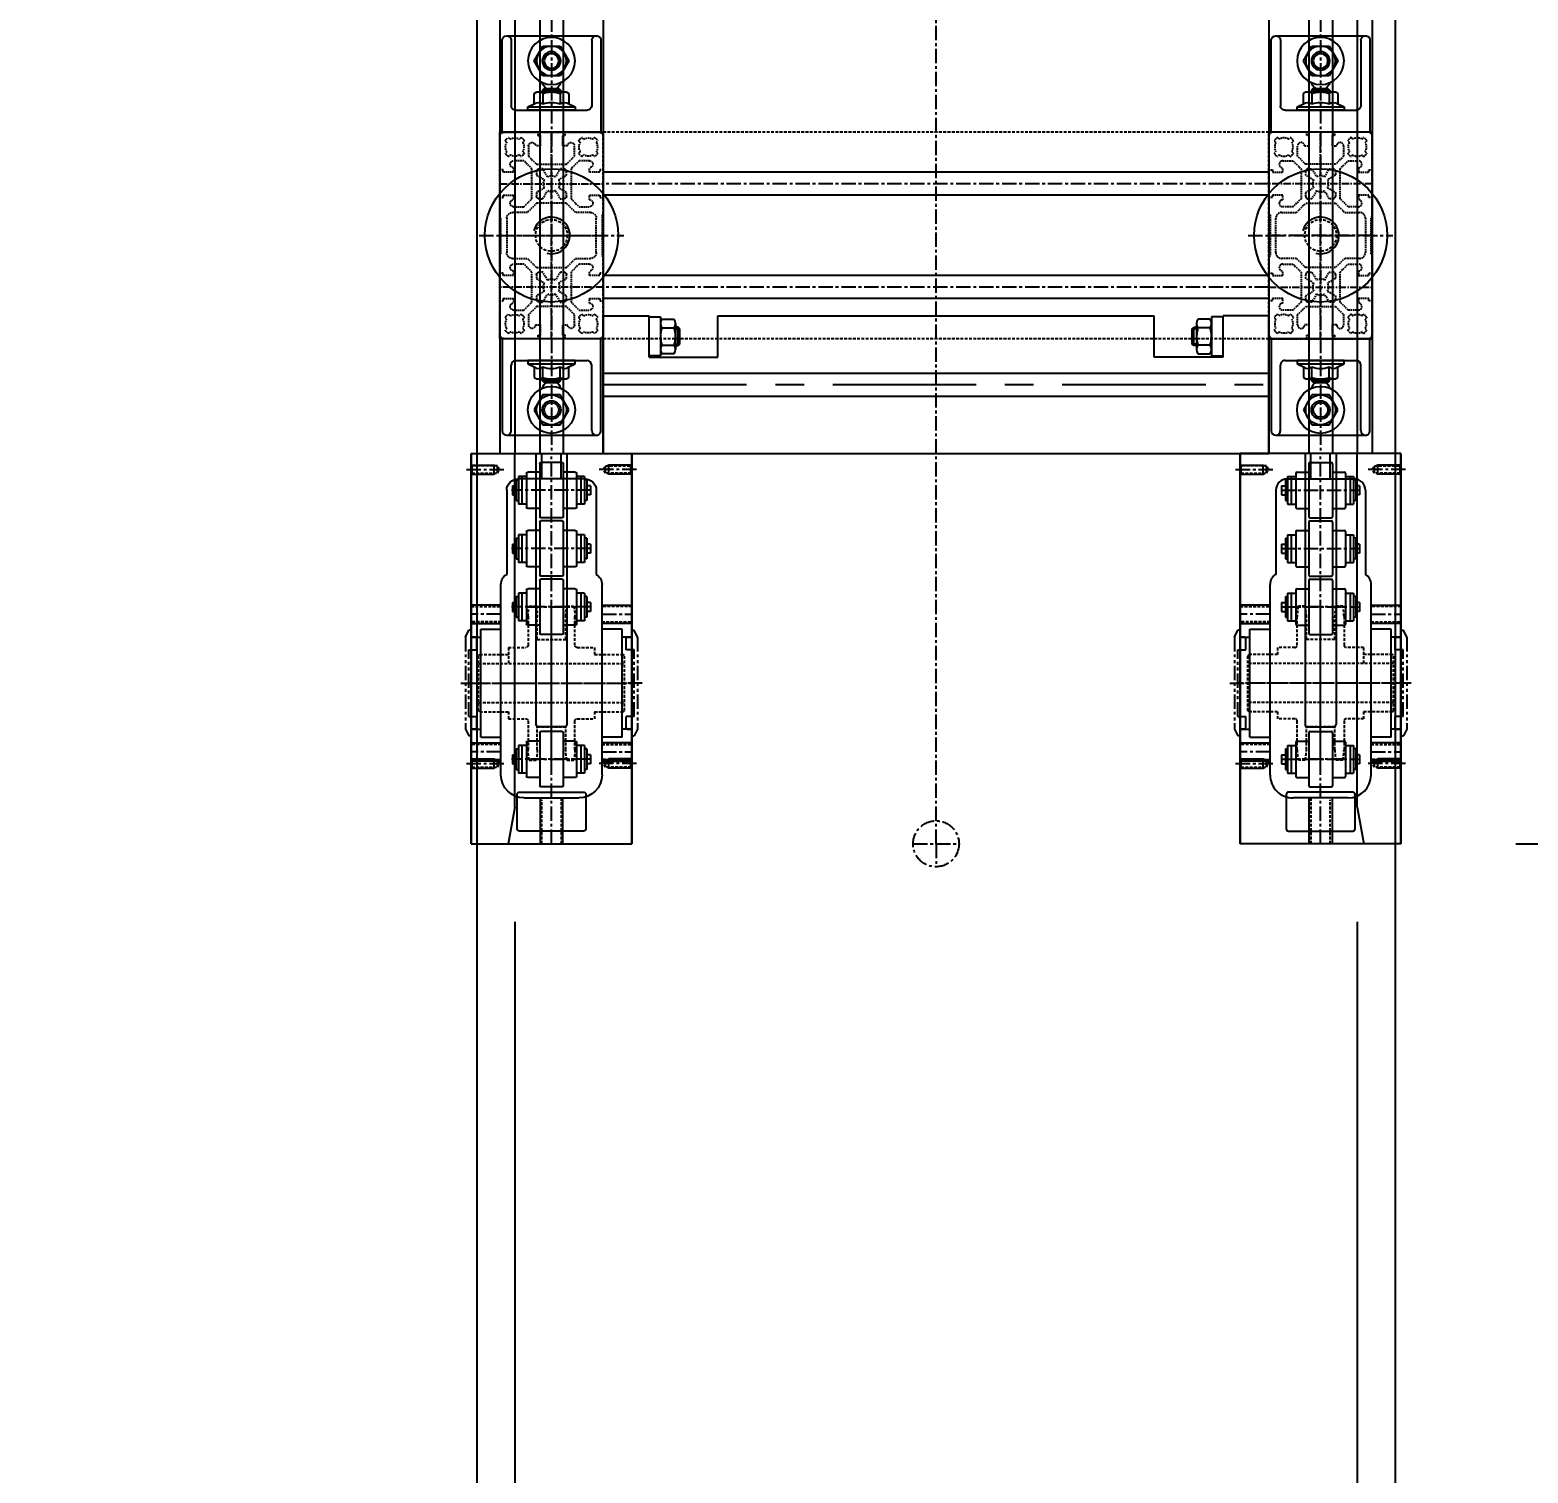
# Model space of a CAD drawing. Header units: inches. Extents: x 0 to 77285, y -118 to 40065.
# Drawn here: x 36780 to 37433, y 15626 to 16255 of the extents above; entities that cross this region are included whole.
import ezdxf

# ---------------------------------------------------------------- set-up
doc = ezdxf.new("R2010")
doc.units = ezdxf.units.IN
doc.header["$LTSCALE"] = 5
doc.header["$MEASUREMENT"] = 0
for name, pattern in [('CENTER', [2, 1.25, -0.25, 0.25, -0.25]), ('CENTERX2', [4, 2.5, -0.5, 0.5, -0.5]), ('HIDDEN', [0.375, 0.25, -0.125]), ('PHANTOM', [2.5, 1.25, -0.25, 0.25, -0.25, 0.25, -0.25])]:
    doc.linetypes.add(name, pattern=pattern)
for name, color, linetype in [('11', 1, 'CENTER'), ('22', 2, 'HIDDEN'), ('44', 4, 'Continuous'), ('66', 6, 'PHANTOM'), ('77', 40, 'HIDDEN'), ('A', 8, 'Continuous'), ('B', 123, 'Continuous'), ('G', 231, 'Continuous'), ('T', 3, 'Continuous')]:
    doc.layers.add(name, color=color, linetype=linetype)
doc.styles.add('SCI', font='')
doc.styles.get('SCI').set_extended_font_data('Gulim')
doc.dimstyles.new('SCH', dxfattribs={"dimtxt": 2.5, "dimasz": 2, "dimexe": 1.25, "dimexo": 0.625, "dimtad": 1, "dimdec": 8, "dimtxsty": 'SCI', "dimcen": 2.5, "dimclrd": 4, "dimclre": 4, "dimclrt": 7, "dimadec": 8, "dimazin": 2, "dimtfac": 1, "dimtdec": 8, "dimtmove": 0, "dimatfit": 3, "dimfxl": 1, "dimarcsym": 0})

# ---------------------------------------------------------------- blocks, each defined once
blk = doc.blocks.new('A$C2389a0cc')
for p, q in [((0, 60), (20, 60)), ((0, 0), (0, 60)), ((20, 42), (20, 60)), ((20, 42), (20, 60)), ((20, 42.5), (20, 59.5)), ((20, 59.5), (25, 59.5)), ((20, 59.5), (25, 59.5)), ((25, 59.5), (25, 42.5)), ((25, 59.5), (25, 42.5)), ((50, 42), (50, 60)), ((50, 60), (240, 60)), ((240, 42), (240, 60)), ((265, 59.5), (265, 42.5)), ((270, 59.5), (265, 59.5)), ((265, 59.5), (265, 42.5)), ((270, 59.5), (265, 59.5)), ((290, 60), (270, 60)), ((270, 42), (270, 60)), ((270, 42), (270, 60)), ((270, 42.5), (270, 59.5)), ((290, 0), (290, 60)), ((25, 56.63), (25, 45.37)), ((25, 56.63), (25, 45.37)), ((25.58, 58.51), (30.92, 58.51)), ((25.58, 58.51), (30.92, 58.51)), ((25.58, 54.75), (30.92, 54.75)), ((25.58, 54.75), (30.92, 54.75)), ((31.5, 56.63), (31.5, 45.37)), ((31.5, 56.63), (31.5, 45.37)), ((32.72, 55), (31.5, 55)), ((32.72, 55), (31.5, 55)), ((31.5, 54.32), (33.4, 54.32)), ((31.5, 54.32), (33.4, 54.32)), ((32.72, 47), (32.72, 55)), ((33.4, 54.32), (32.72, 55)), ((32.72, 47), (32.72, 55)), ((33.4, 54.32), (32.72, 55)), ((33.4, 47.68), (33.4, 54.32)), ((33.4, 47.68), (33.4, 54.32)), ((256.6, 54.32), (257.28, 55)), ((256.6, 54.32), (257.28, 55)), ((256.6, 47.68), (256.6, 54.32)), ((258.5, 54.32), (256.6, 54.32)), ((256.6, 47.68), (256.6, 54.32)), ((258.5, 54.32), (256.6, 54.32)), ((257.28, 47), (257.28, 55)), ((257.28, 55), (258.5, 55)), ((257.28, 47), (257.28, 55)), ((257.28, 55), (258.5, 55)), ((258.5, 56.63), (258.5, 45.37)), ((258.5, 56.63), (258.5, 45.37)), ((264.42, 58.51), (259.08, 58.51)), ((264.42, 58.51), (259.08, 58.51)), ((264.42, 54.75), (259.08, 54.75)), ((264.42, 54.75), (259.08, 54.75)), ((265, 56.63), (265, 45.37)), ((265, 56.63), (265, 45.37)), ((25.58, 47.25), (30.92, 47.25)), ((25.58, 47.25), (30.92, 47.25)), ((31.5, 47.68), (33.4, 47.68)), ((31.5, 47.68), (33.4, 47.68)), ((31.5, 47), (32.72, 47)), ((31.5, 47), (32.72, 47)), ((32.72, 47), (33.4, 47.68)), ((32.72, 47), (33.4, 47.68)), ((257.28, 47), (256.6, 47.68)), ((258.5, 47.68), (256.6, 47.68)), ((257.28, 47), (256.6, 47.68)), ((258.5, 47.68), (256.6, 47.68)), ((258.5, 47), (257.28, 47)), ((258.5, 47), (257.28, 47)), ((264.42, 47.25), (259.08, 47.25)), ((264.42, 47.25), (259.08, 47.25)), ((25, 42.5), (20, 42.5)), ((25, 42.5), (20, 42.5)), ((20, 42), (50, 42)), ((30.92, 43.49), (25.58, 43.49)), ((30.92, 43.49), (25.58, 43.49)), ((270, 42), (240, 42)), ((259.08, 43.49), (264.42, 43.49)), ((259.08, 43.49), (264.42, 43.49)), ((265, 42.5), (270, 42.5)), ((265, 42.5), (270, 42.5)), ((0, 0), (290, 0))]:
    blk.add_line(p, q)
at = {"color": 252}
for p, q in [((0, 35), (290, 35)), ((0, 25), (290, 25))]:
    blk.add_line(p, q, dxfattribs=at)
for centre, radius, start, end in [((28.32, 56.63), 3.32, 145.61575, 214.38425), ((28.32, 56.63), 3.32, 145.61575, 214.38425), ((37.42, 51), 12.42, 162.41205, 197.58795), ((37.42, 51), 12.42, 162.41205, 197.58795), ((28.18, 56.63), 3.32, 325.61575, 34.38425), ((28.18, 56.63), 3.32, 325.61575, 34.38425), ((19.08, 51), 12.42, 342.41205, 17.58795), ((19.08, 51), 12.42, 342.41205, 17.58795), ((261.82, 56.63), 3.32, 145.61575, 214.38425), ((261.82, 56.63), 3.32, 145.61575, 214.38425), ((270.92, 51), 12.42, 162.41205, 197.58795), ((270.92, 51), 12.42, 162.41205, 197.58795), ((261.68, 56.63), 3.32, 325.61575, 34.38425), ((261.68, 56.63), 3.32, 325.61575, 34.38425), ((252.58, 51), 12.42, 342.41205, 17.58795), ((252.58, 51), 12.42, 342.41205, 17.58795), ((28.32, 45.37), 3.32, 145.61575, 214.38425), ((28.32, 45.37), 3.32, 145.61575, 214.38425), ((28.18, 45.37), 3.32, 325.61575, 34.38425), ((28.18, 45.37), 3.32, 325.61575, 34.38425), ((261.82, 45.37), 3.32, 145.61575, 214.38425), ((261.82, 45.37), 3.32, 145.61575, 214.38425), ((261.68, 45.37), 3.32, 325.61575, 34.38425), ((261.68, 45.37), 3.32, 325.61575, 34.38425)]:
    blk.add_arc(centre, radius, start, end)
at = {"layer": '11', "linetype": 'CENTERX2', "ltscale": 5}
blk.add_line((0, 30), (290, 30), dxfattribs=at)
blk = doc.blocks.new('A$C4b55b6cc')
for p, q in [((-23, 0), (-23, -1.06)), ((-20, 0), (-23, 0)), ((-20, 2), (-19.5, 2.5)), ((-20, 2), (-20, 0)), ((-19.5, 2.5), (-14.5, 2.5)), ((-14.5, -1), (-14.5, 2.5)), ((14.5, 2.5), (19.5, 2.5)), ((14.5, -1), (14.5, 2.5)), ((19.5, 2.5), (20, 2)), ((20, 2), (20, 0)), ((23, 0), (20, 0)), ((23, 0), (23, -1.06)), ((-20, -2.5), (-23, -1.06)), ((20, -2.5), (-20, -2.5)), ((-14.5, -1), (14.5, -1)), ((20, -2.5), (23, -1.06))]:
    blk.add_line(p, q)
at = {"layer": '11'}
blk.add_line((0, -4.5), (0, 4.5), dxfattribs=at)
at = {"layer": 'A'}
blk.add_line((-20, 0), (20, 0), dxfattribs=at)
blk = doc.blocks.new('A$C3cb2e50e')
at = {"layer": '11'}
blk.add_line((-17.35, -12.3), (17.35, -12.3), dxfattribs=at)
at = {"layer": 'B'}
for p, q in [((-14.35, -6.3), (-14.35, -18.3)), ((-14.35, -6.3), (-10.85, -6.3)), ((-12.85, -6.3), (-12.85, -18.3)), ((-10.85, -4.86), (-10.85, -19.74)), ((-10.35, -4.36), (-5.15, -4.36)), ((-5.15, -0.74), (-5.15, -23.86)), ((-4.65, -0.24), (4.65, -0.24)), ((5.15, -0.74), (5.15, -23.86)), ((5.15, -4.36), (10.35, -4.36)), ((10.85, -4.86), (10.85, -19.74)), ((10.85, -6.3), (14.35, -6.3)), ((12.85, -6.3), (12.85, -18.3)), ((14.35, -6.3), (14.35, -18.3)), ((-17, -10.315), (-17, -14.285)), ((-17, -10.315), (-15.35, -10.315)), ((-15.35, -7.8), (-15.35, -16.8)), ((-15.35, -7.8), (-14.35, -7.8)), ((15.35, -7.8), (14.35, -7.8)), ((15.35, -7.8), (15.35, -16.8)), ((17, -10.315), (15.35, -10.315)), ((17, -10.315), (17, -14.285)), ((-17, -14.285), (-15.35, -14.285)), ((-15.35, -16.8), (-14.35, -16.8)), ((-14.35, -18.3), (-10.85, -18.3)), ((10.85, -18.3), (14.35, -18.3)), ((15.35, -16.8), (14.35, -16.8)), ((17, -14.285), (15.35, -14.285)), ((-10.35, -20.24), (-5.15, -20.24)), ((-4.65, -24.36), (4.65, -24.36)), ((5.15, -20.24), (10.35, -20.24))]:
    blk.add_line(p, q, dxfattribs=at)
for centre, start, end in [((-10.35, -4.86), 90, 180), ((-4.65, -0.74), 90, 180), ((4.65, -0.74), 0, 90), ((10.35, -4.86), 0, 90), ((-10.35, -19.74), 180, 270), ((-4.65, -23.86), 180, 270), ((4.65, -23.86), 270, 0), ((10.35, -19.74), 270, 0)]:
    blk.add_arc(centre, 0.5, start, end, dxfattribs=at)
blk = doc.blocks.new('A$C45734b63')
for p, q in [((-9.69, 33.5), (-6.71, 33.5)), ((6.71, 33.5), (9.69, 33.5)), ((-10.2, 16.5), (-10.2, 29)), ((-6.2, 29), (-6.2, 19)), ((6.2, 29), (6.2, 19)), ((10.2, 29), (10.2, 16.5)), ((-18.75, 15.5), (-11.2, 15.5)), ((-18.75, 12.5), (-18.75, 15.5)), ((-6.2, 19), (6.2, 19)), ((11.2, 15.5), (18.75, 15.5)), ((18.75, 12.5), (18.75, 15.5)), ((-31.25, 12.5), (-31.75, 12)), ((-31.75, 12), (-31.75, -12)), ((-31.75, 8.5), (31.75, 8.5)), ((-31.25, 12.5), (-18.75, 12.5)), ((18.75, 12.5), (31.25, 12.5)), ((31.25, 12.5), (31.75, 12)), ((31.75, 12), (31.75, -12)), ((-31.75, -8.5), (31.75, -8.5)), ((-31.75, -12), (-31.25, -12.5)), ((-31.25, -12.5), (-18.75, -12.5)), ((-18.75, -15.5), (-18.75, -8.5)), ((18.75, -12.5), (31.25, -12.5)), ((18.75, -15.5), (18.75, -12.5)), ((31.75, -12), (31.25, -12.5)), ((-18.75, -15.5), (-11.2, -15.5)), ((-10.2, -29), (-10.2, -16.5)), ((-6.2, -19), (-6.2, -29)), ((-6.2, -19), (6.2, -19)), ((6.2, -19), (6.2, -29)), ((10.2, -16.5), (10.2, -29)), ((11.2, -15.5), (18.75, -15.5)), ((-9.69, -33.5), (-6.71, -33.5)), ((6.71, -33.5), (9.69, -33.5))]:
    blk.add_line(p, q)
for centre, radius, start, end in [((9.8, 29), 20, 166.99712, 180), ((-26.2, 29), 20, 0, 13.00288), ((26.2, 29), 20, 166.99712, 180), ((-9.8, 29), 20, 0, 13.00288), ((-11.2, 16.5), 1, 270, 0), ((11.2, 16.5), 1, 180, 270), ((-11.2, -16.5), 1, 0, 90), ((11.2, -16.5), 1, 90, 180), ((9.8, -29), 20, 180, 193.00288), ((-26.2, -29), 20, 346.99712, 0), ((26.2, -29), 20, 180, 193.00288), ((-9.8, -29), 20, 346.99712, 0)]:
    blk.add_arc(centre, radius, start, end)
at = {"layer": '11'}
for p, q in [((-10.78, 33.19), (10.78, 33.19)), ((0, 34.18), (0, -34.18)), ((-32.75, 0), (32.75, 0)), ((-10.78, -33.19), (10.78, -33.19))]:
    blk.add_line(p, q, dxfattribs=at)
blk = doc.blocks.new('A$Ca5c36658')
for p, q in [((-170, -70), (-170, 0)), ((0, 0), (-170, 0)), ((0, -28.25), (0, 0)), ((-164.5, -21), (-164.5, -49)), ((-148.5, -20), (-163.5, -20)), ((-147.5, -49), (-147.5, -21)), ((-119, -29.25), (-119, -40.75)), ((0, -28.25), (-118, -28.25)), ((0, -41.75), (-118, -41.75)), ((0, -70), (0, -41.75)), ((-163.5, -50), (-148.5, -50)), ((0, -70), (-170, -70))]:
    blk.add_line(p, q)
for centre, start, end in [((-163.5, -21), 90, 180), ((-148.5, -21), 0, 90), ((-118, -29.25), 90, 180), ((-118, -40.75), 180, 270), ((-163.5, -49), 180, 270), ((-148.5, -49), 270, 0)]:
    blk.add_arc(centre, 1, start, end)
at = {"layer": 'G'}
for q in [(-170, -53.82), (0, -51)]:
    blk.add_line((-154, -51), q, dxfattribs=at)
blk = doc.blocks.new('A$C104a9f2b')
for p, q in [((-170, -70), (-170, 0)), ((-170, 0), (0, 0)), ((0, -70), (0, 0)), ((0, -70), (-170, -70))]:
    blk.add_line(p, q)
at = {"layer": '11'}
for p, q in [((-135, 2), (-135, -14.39)), ((-7, 2), (-7, -14.39)), ((-135, -72), (-135, -55.61)), ((-7, -72), (-7, -55.61))]:
    blk.add_line(p, q, dxfattribs=at)
at = {"layer": '22'}
for p, q in [((-136.62, -0.38), (-137, 0)), ((-133, 0), (-133.38, -0.38)), ((-8.62, -0.38), (-9, 0)), ((-5, 0), (-5.38, -0.38)), ((-136.62, -0.38), (-136.62, -11.46)), ((-136.62, -0.38), (-133.38, -0.38)), ((-133.38, -11.46), (-133.38, -0.38)), ((-8.62, -0.38), (-8.62, -11.46)), ((-8.62, -0.38), (-5.38, -0.38)), ((-5.38, -11.46), (-5.38, -0.38)), ((-136.62, -11.46), (-133.38, -11.46)), ((-136.62, -11.46), (-135, -12.39)), ((-135, -12.39), (-133.38, -11.46)), ((-8.62, -11.46), (-5.38, -11.46)), ((-8.62, -11.46), (-7, -12.39)), ((-7, -12.39), (-5.38, -11.46)), ((-136.62, -58.54), (-135, -57.61)), ((-136.62, -69.62), (-136.62, -58.54)), ((-136.62, -58.54), (-133.38, -58.54)), ((-135, -57.61), (-133.38, -58.54)), ((-133.38, -58.54), (-133.38, -69.62)), ((-8.62, -58.54), (-7, -57.61)), ((-8.62, -69.62), (-8.62, -58.54)), ((-8.62, -58.54), (-5.38, -58.54)), ((-7, -57.61), (-5.38, -58.54)), ((-5.38, -58.54), (-5.38, -69.62)), ((-136.62, -69.62), (-137, -70)), ((-136.62, -69.62), (-133.38, -69.62)), ((-133, -70), (-133.38, -69.62)), ((-8.62, -69.62), (-9, -70)), ((-8.62, -69.62), (-5.38, -69.62)), ((-5, -70), (-5.38, -69.62))]:
    blk.add_line(p, q, dxfattribs=at)
at = {"layer": 'T'}
for p, q in [((-137, 0), (-137, -10)), ((-133, 0), (-133, -10)), ((-9, 0), (-9, -10)), ((-5, 0), (-5, -10)), ((-137, -10), (-136.62, -10.66)), ((-137, -10), (-133, -10)), ((-133, -10), (-133.38, -10.66)), ((-9, -10), (-8.62, -10.66)), ((-9, -10), (-5, -10)), ((-5, -10), (-5.38, -10.66)), ((-137, -60), (-136.62, -59.34)), ((-137, -70), (-137, -60)), ((-137, -60), (-133, -60)), ((-133, -60), (-133.38, -59.34)), ((-133, -70), (-133, -60)), ((-9, -60), (-8.62, -59.34)), ((-9, -70), (-9, -60)), ((-9, -60), (-5, -60)), ((-5, -60), (-5.38, -59.34)), ((-5, -70), (-5, -60))]:
    blk.add_line(p, q, dxfattribs=at)
blk = doc.blocks.new('A$Ca14b25c8')
for p, q in [((0, -70), (0, 0)), ((0, 0), (170, 0)), ((170, -70), (170, 0)), ((0, -70), (170, -70))]:
    blk.add_line(p, q)
at = {"layer": '11'}
for p, q in [((40, -13), (40, 0)), ((70, -71), (70, 1)), ((100, -13), (100, 0)), ((0, -35), (170, -35)), ((40, -57), (40, -70)), ((100, -57), (100, -70))]:
    blk.add_line(p, q, dxfattribs=at)
at = {"layer": '22'}
for p, q in [((36.6765, 0), (36.6765, -13)), ((43.3235, -13), (43.3235, 0)), ((96.6765, -13), (96.6765, 0)), ((103.3235, 0), (103.3235, -13)), ((20, -30.812), (0, -30.812)), ((0, -39.188), (19.188, -39.188)), ((36.6765, -70), (36.6765, -57)), ((43.3235, -57), (43.3235, -70)), ((96.6765, -57), (96.6765, -70)), ((103.3235, -70), (103.3235, -57))]:
    blk.add_line(p, q, dxfattribs=at)
at = {"layer": 'A', "linetype": 'Continuous'}
for p, q in [((46.5, -4.2), (46.5, -13)), ((50, 0), (50, -4.2)), ((90, 0), (90, -4.2)), ((93.5, -4.2), (93.5, -13)), ((46.5, -65.8), (46.5, -57)), ((50, -70), (50, -65.8)), ((90, -70), (90, -65.8))]:
    blk.add_line(p, q, dxfattribs=at)
at = {"layer": 'A'}
for p, q in [((46.5, -4.2), (93.5, -4.2)), ((30, -13), (113, -13)), ((154, -15.5), (117.3301, -15.5)), ((20, -47), (20, -23)), ((159, -20.5), (159, -49.5)), ((159, -30.8), (170, -30.8)), ((159, -39.2), (170, -39.2)), ((30, -57), (113, -57)), ((93.5, -65.8), (93.5, -57)), ((154, -54.5), (117.3301, -54.5)), ((46.5, -65.8), (93.5, -65.8))]:
    blk.add_line(p, q, dxfattribs=at)
for centre, radius, start, end in [((30, -23), 10, 90, 180), ((113, -18), 5, 30, 90), ((154, -20.5), 5, 0, 90), ((30, -47), 10, 180, 270), ((154, -49.5), 5, 270, 0), ((113, -52), 5, 270, 330)]:
    blk.add_arc(centre, radius, start, end, dxfattribs=at)
at = {"layer": 'T'}
for p, q in [((36, -13), (36, 0)), ((44, 0), (44, -13)), ((96, 0), (96, -13)), ((104, -13), (104, 0)), ((0, -30), (20, -30)), ((20, -40), (0, -40)), ((36, -57), (36, -70)), ((44, -70), (44, -57)), ((96, -70), (96, -57)), ((104, -57), (104, -70))]:
    blk.add_line(p, q, dxfattribs=at)
blk = doc.blocks.new('A$C47db6cef')
at = {"ltscale": 0.506191}
for p, q in [((0, 43), (0, 28.5)), ((16.5, 45), (2, 45)), ((3.05, 40.53), (2.33, 41.26)), ((3.74, 42.67), (4.47, 41.95)), ((8.53, 41.95), (9.26, 42.67)), ((10.67, 41.26), (9.95, 40.53)), ((16.5, 43.5), (16.5, 45)), ((28.5, 45), (16.5, 45)), ((17.5, 43.5), (16.5, 43.5)), ((17.5, 39), (17.5, 43.5)), ((27.5, 43.5), (27.5, 39)), ((28.5, 43.5), (27.5, 43.5)), ((28.5, 45), (28.5, 43.5)), ((36.5, 45), (28.5, 45)), ((35, 33), (35, 39.5)), ((37, 44.5), (36.5, 45)), ((44.7, 44.5), (37, 44.5)), ((37.5, 42), (52.5, 42)), ((45, 44.2), (44.7, 44.5)), ((45.3, 44.5), (45, 44.2)), ((53, 44.5), (45.3, 44.5)), ((53.5, 45), (53, 44.5)), ((61.5, 45), (53.5, 45)), ((55, 39.5), (55, 33)), ((61.5, 43.5), (61.5, 45)), ((73.5, 45), (61.5, 45)), ((62.5, 43.5), (61.5, 43.5)), ((62.5, 39), (62.5, 43.5)), ((72.5, 43.5), (72.5, 39)), ((73.5, 43.5), (72.5, 43.5)), ((73.5, 45), (73.5, 43.5)), ((88, 45), (73.5, 45)), ((80.05, 40.53), (79.33, 41.26)), ((80.74, 42.67), (81.47, 41.95)), ((85.53, 41.95), (86.26, 42.67)), ((87.67, 41.26), (86.95, 40.53)), ((90, 28.5), (90, 43)), ((2.33, 35.74), (3.05, 36.47)), ((4.47, 35.05), (3.74, 34.33)), ((9.26, 34.33), (8.53, 35.05)), ((9.95, 36.47), (10.67, 35.74)), ((12.5, 34.5), (12.5, 39)), ((16, 31), (12.5, 34.5)), ((15.5, 39), (17.5, 39)), ((27.5, 39), (29.5, 39)), ((32.5, 34.5), (29, 31)), ((31, 29), (35, 33)), ((32.5, 39), (32.5, 34.5)), ((55, 33), (59, 29)), ((57.5, 34.5), (57.5, 39)), ((61, 31), (57.5, 34.5)), ((60.5, 39), (62.5, 39)), ((72.5, 39), (74.5, 39)), ((77.5, 34.5), (74, 31)), ((77.5, 39), (77.5, 34.5)), ((79.33, 35.74), (80.05, 36.47)), ((81.47, 35.05), (80.74, 34.33)), ((86.26, 34.33), (85.53, 35.05)), ((86.95, 36.47), (87.67, 35.74)), ((0, 28.5), (1.5, 28.5)), ((0, 28.5), (0, 16.5)), ((1.5, 28.5), (1.5, 27.5)), ((1.5, 27.5), (6, 27.5)), ((6, 32.5), (10.5, 32.5)), ((6, 27.5), (6, 29.5)), ((10.5, 32.5), (14, 29)), ((14, 29), (14, 22.8)), ((22.2, 31), (16, 31)), ((16, 26.25), (16, 28)), ((19.47, 24.25), (16, 26.25)), ((17, 29), (18.75, 29)), ((18.75, 29), (20.75, 25.53)), ((22.5, 30.7), (22.2, 31)), ((22.8, 31), (22.5, 30.7)), ((29, 31), (22.8, 31)), ((24.25, 25.53), (26.25, 29)), ((29, 26.25), (25.53, 24.25)), ((26.25, 29), (28, 29)), ((29, 28), (29, 26.25)), ((31, 16), (31, 29)), ((59, 29), (59, 16)), ((67.2, 31), (61, 31)), ((61, 26.25), (61, 28)), ((64.47, 24.25), (61, 26.25)), ((62, 29), (63.75, 29)), ((63.75, 29), (65.75, 25.53)), ((67.5, 30.7), (67.2, 31)), ((67.8, 31), (67.5, 30.7)), ((74, 31), (67.8, 31)), ((69.25, 25.53), (71.25, 29)), ((74, 26.25), (70.53, 24.25)), ((71.25, 29), (73, 29)), ((74, 28), (74, 26.25)), ((76, 29), (79.5, 32.5)), ((76, 22.8), (76, 29)), ((79.5, 32.5), (84, 32.5)), ((84, 29.5), (84, 27.5)), ((84, 27.5), (88.5, 27.5)), ((88.5, 28.5), (90, 28.5)), ((88.5, 27.5), (88.5, 28.5)), ((90, 16.5), (90, 28.5)), ((14, 22.8), (14.3, 22.5)), ((14.3, 22.5), (14, 22.2)), ((14, 22.2), (14, 16)), ((16, 18.75), (19.47, 20.75)), ((25.53, 20.75), (29, 18.75)), ((61, 18.75), (64.47, 20.75)), ((70.53, 20.75), (74, 18.75)), ((75.7, 22.5), (76, 22.8)), ((76, 22.2), (75.7, 22.5)), ((76, 16), (76, 22.2)), ((0, 16.5), (0, 2)), ((1.5, 16.5), (0, 16.5)), ((1.5, 17.5), (1.5, 16.5)), ((6, 17.5), (1.5, 17.5)), ((6, 15.5), (6, 17.5)), ((14, 16), (10.5, 12.5)), ((12.5, 10.5), (16, 14)), ((16, 17), (16, 18.75)), ((16, 14), (22.2, 14)), ((18.75, 16), (17, 16)), ((20.75, 19.47), (18.75, 16)), ((22.2, 14), (22.5, 14.3)), ((22.5, 14.3), (22.8, 14)), ((22.8, 14), (29, 14)), ((26.25, 16), (24.25, 19.47)), ((28, 16), (26.25, 16)), ((29, 18.75), (29, 17)), ((29, 14), (32.5, 10.5)), ((35, 12), (31, 16)), ((59, 16), (55, 12)), ((57.5, 10.5), (61, 14)), ((61, 17), (61, 18.75)), ((61, 14), (67.2, 14)), ((63.75, 16), (62, 16)), ((65.75, 19.47), (63.75, 16)), ((67.2, 14), (67.5, 14.3)), ((67.5, 14.3), (67.8, 14)), ((67.8, 14), (74, 14)), ((71.25, 16), (69.25, 19.47)), ((73, 16), (71.25, 16)), ((74, 18.75), (74, 17)), ((74, 14), (77.5, 10.5)), ((79.5, 12.5), (76, 16)), ((84, 17.5), (84, 15.5)), ((88.5, 17.5), (84, 17.5)), ((88.5, 16.5), (88.5, 17.5)), ((90, 16.5), (88.5, 16.5)), ((90, 2), (90, 16.5)), ((3.05, 8.53), (2.33, 9.26)), ((3.74, 10.67), (4.47, 9.95)), ((10.5, 12.5), (6, 12.5)), ((8.53, 9.95), (9.26, 10.67)), ((10.67, 9.26), (9.95, 8.53)), ((12.5, 6), (12.5, 10.5)), ((32.5, 10.5), (32.5, 6)), ((35, 5.5), (35, 12)), ((55, 12), (55, 5.5)), ((57.5, 6), (57.5, 10.5)), ((77.5, 10.5), (77.5, 6)), ((80.05, 8.53), (79.33, 9.26)), ((84, 12.5), (79.5, 12.5)), ((80.74, 10.67), (81.47, 9.95)), ((85.53, 9.95), (86.26, 10.67)), ((87.67, 9.26), (86.95, 8.53)), ((2, 0), (16.5, 0)), ((2.33, 3.74), (3.05, 4.47)), ((4.47, 3.05), (3.74, 2.33)), ((9.26, 2.33), (8.53, 3.05)), ((9.95, 4.47), (10.67, 3.74)), ((17.5, 6), (15.5, 6)), ((16.5, 1.5), (17.5, 1.5)), ((16.5, 0), (16.5, 1.5)), ((16.5, 0), (28.5, 0)), ((17.5, 1.5), (17.5, 6)), ((27.5, 6), (27.5, 1.5)), ((29.5, 6), (27.5, 6)), ((27.5, 1.5), (28.5, 1.5)), ((28.5, 1.5), (28.5, 0)), ((28.5, 0), (35.55, 0)), ((35.55, 0), (36.05, 0.5)), ((36.05, 0.5), (44.7, 0.5)), ((52.5, 3), (37.5, 3)), ((44.7, 0.5), (45, 0.8)), ((45, 0.8), (45.3, 0.5)), ((45.3, 0.5), (53.95, 0.5)), ((53.95, 0.5), (54.45, 0)), ((62.5, 6), (60.5, 6)), ((61.5, 1.5), (62.5, 1.5)), ((61.5, 0), (61.5, 1.5)), ((62.5, 1.5), (62.5, 6)), ((72.5, 6), (72.5, 1.5)), ((74.5, 6), (72.5, 6)), ((72.5, 1.5), (73.5, 1.5)), ((73.5, 1.5), (73.5, 0)), ((79.33, 3.74), (80.05, 4.47)), ((81.47, 3.05), (80.74, 2.33)), ((86.26, 2.33), (85.53, 3.05)), ((86.95, 4.47), (87.67, 3.74))]:
    blk.add_line(p, q, dxfattribs=at)
for p, q in [((54.45, 0), (61.5, 0)), ((61.5, 0), (73.5, 0)), ((73.5, 0), (88, 0))]:
    blk.add_line(p, q)
for centre, radius, start, end in [((2, 43), 2, 90, 180), ((6.5, 38.5), 5, 123.46304, 146.53696), ((6.5, 38.5), 4, 149.47751, 210.52249), ((6.5, 38.5), 4, 59.47751, 120.52249), ((6.5, 38.5), 5, 33.46304, 56.53696), ((6.5, 38.5), 4, 329.47751, 30.52249), ((14, 39), 1.5, 0, 180), ((31, 39), 1.5, 0, 180), ((37.5, 39.5), 2.5, 90, 180), ((52.5, 39.5), 2.5, 0, 90), ((59, 39), 1.5, 0, 180), ((76, 39), 1.5, 0, 180), ((83.5, 38.5), 5, 123.46304, 146.53696), ((83.5, 38.5), 4, 149.47751, 210.52249), ((83.5, 38.5), 4, 59.47751, 120.52249), ((83.5, 38.5), 5, 33.46304, 56.53696), ((83.5, 38.5), 4, 329.47751, 30.52249), ((88, 43), 2, 0, 90), ((6.5, 38.5), 5, 213.46304, 236.53696), ((6.5, 38.5), 4, 239.47751, 300.52249), ((6.5, 38.5), 5, 303.46304, 326.53696), ((83.5, 38.5), 5, 213.46304, 236.53696), ((83.5, 38.5), 4, 239.47751, 300.52249), ((83.5, 38.5), 5, 303.46304, 326.53696), ((6, 31), 1.5, 90, 270), ((17, 28), 1, 90, 180), ((28, 28), 1, 0, 90), ((62, 28), 1, 90, 180), ((73, 28), 1, 0, 90), ((84, 31), 1.5, 270, 90), ((22.5, 22.5), 3.5, 150, 210), ((22.5, 22.5), 3.5, 60, 120), ((22.5, 22.5), 3.5, 330, 30), ((67.5, 22.5), 3.5, 150, 210), ((67.5, 22.5), 3.5, 60, 120), ((67.5, 22.5), 3.5, 330, 30), ((6, 14), 1.5, 90, 270), ((17, 17), 1, 180, 270), ((22.5, 22.5), 3.5, 240, 300), ((28, 17), 1, 270, 0), ((62, 17), 1, 180, 270), ((67.5, 22.5), 3.5, 240, 300), ((73, 17), 1, 270, 0), ((84, 14), 1.5, 270, 90), ((6.5, 6.5), 5, 123.46304, 146.53696), ((6.5, 6.5), 4, 149.47751, 210.52249), ((6.5, 6.5), 4, 59.47751, 120.52249), ((6.5, 6.5), 5, 33.46304, 56.53696), ((6.5, 6.5), 4, 329.47751, 30.52249), ((83.5, 6.5), 5, 123.46304, 146.53696), ((83.5, 6.5), 4, 149.47751, 210.52249), ((83.5, 6.5), 4, 59.47751, 120.52249), ((83.5, 6.5), 5, 33.46304, 56.53696), ((83.5, 6.5), 4, 329.47751, 30.52249), ((2, 2), 2, 180, 270), ((6.5, 6.5), 5, 213.46304, 236.53696), ((6.5, 6.5), 4, 239.47751, 300.52249), ((6.5, 6.5), 5, 303.46304, 326.53696), ((14, 6), 1.5, 180, 0), ((31, 6), 1.5, 180, 0), ((37.5, 5.5), 2.5, 180, 270), ((52.5, 5.5), 2.5, 270, 0), ((59, 6), 1.5, 180, 0), ((76, 6), 1.5, 180, 0), ((83.5, 6.5), 5, 213.46304, 236.53696), ((83.5, 6.5), 4, 239.47751, 300.52249), ((83.5, 6.5), 5, 303.46304, 326.53696), ((88, 2), 2, 270, 0)]:
    blk.add_arc(centre, radius, start, end, dxfattribs=at)
at = {"layer": '11', "ltscale": 0.506191}
for p, q in [((22.5, 45), (22.5, 0)), ((67.5, 0), (67.5, 45)), ((90, 22.5), (0, 22.5))]:
    blk.add_line(p, q, dxfattribs=at)
at = {"layer": '11'}
blk.add_line((45, 45), (45, 0), dxfattribs=at)
at = {"layer": 'A', "ltscale": 0.506191}
for p, q in [((0, 45), (0, 43)), ((2, 45), (0, 45)), ((53.5, 45), (36.5, 45)), ((90, 45), (88, 45)), ((90, 43), (90, 45)), ((0, 2), (0, 0)), ((0, 0), (2, 0)), ((35.55, 0), (54.45, 0)), ((90, 0), (90, 2))]:
    blk.add_line(p, q, dxfattribs=at)
at = {"layer": 'A'}
blk.add_line((88, 0), (90, 0), dxfattribs=at)
blk = doc.blocks.new('A$C632A6005')
for p, q in [((-21.5, 0), (-21.5, -40)), ((21.5, 0), (-21.5, 0)), ((21.5, -40.1), (21.5, 0)), ((-17.5, -40), (-17.5, -11.5)), ((-15.5, -9.5), (15.5, -9.5)), ((10.25, -9.5), (-10.25, -9.5)), ((-10.25, -9.5), (-10.25, -11)), ((-10.25, -11), (10.25, -11)), ((-10.25, -11), (-7.51, -12.3)), ((-7.51, -12.3), (-7.51, -16.89)), ((-3.75, -16.86), (-3.75, -12.3)), ((3.76, -16.86), (3.76, -12.3)), ((7.51, -12.3), (10.25, -11)), ((7.51, -16.89), (7.51, -12.3)), ((10.25, -11), (10.25, -9.5)), ((17.5, -40), (17.5, -11.5)), ((-7.51, -16.89), (-6.44, -17.5)), ((-6.44, -17.5), (6.45, -17.5)), ((-4, -18.2), (-4, -17.5)), ((-4, -18.2), (4, -18.2)), ((-3.2, -19), (-4, -18.2)), ((-3.2, -19), (3.2, -19)), ((3.2, -19), (4, -18.2)), ((4, -18.2), (4, -17.5)), ((6.45, -17.5), (7.51, -16.89)), ((-3.75, -24.5), (-7.5, -31)), ((3.75, -24.5), (-3.75, -24.5)), ((7.51, -31), (3.75, -24.5)), ((-7.5, -31), (-3.75, -37.5)), ((3.75, -37.5), (7.51, -31)), ((-3.75, -37.5), (3.75, -37.5)), ((-19.5, -42), (19.6, -42))]:
    blk.add_line(p, q)
for radius in [10.25, 6.5, 4, 3.2]:
    blk.add_circle((0, -31), radius)
for centre, radius, start, end in [((-15.5, -11.5), 2, 89.99999, 180.00003), ((-5.63, -9.89), 3.06, 232.12112, 307.87888), ((0, -1.68), 11.26, 250.52878, 289.47122), ((5.63, -9.89), 3.06, 232.12112, 307.87888), ((15.5, -11.5), 2, 0.00001, 89.99999), ((-5.63, -14.44), 3.06, 232.12112, 307.87888), ((0, -22.5), 4.1, 121.38856, 166.72724), ((0, -6.24), 11.26, 250.52878, 289.47122), ((0, -22.5), 4.1, 13.27276, 58.61144), ((5.63, -14.44), 3.06, 232.12112, 307.87888), ((-19.5, -40), 2, 180.00003, 270.00001), ((-19.5, -40), 2, 270.00001, 0.00002), ((19.5, -40), 2, 180.00003, 270.00001), ((19.6, -40.1), 1.9, 270.00001, 0.00002)]:
    blk.add_arc(centre, radius, start, end)
blk = doc.blocks.new('A$C08fce532')
for p, q in [((-22.5, 90), (-22.5, 0)), ((-22.5, 90), (-22.5, 0)), ((312.5, 90), (22.5, 90)), ((22.5, 0), (22.5, 90)), ((312.5, 0), (312.5, 90)), ((357.5, 90), (357.5, 0)), ((312.5, 0), (22.5, 0))]:
    blk.add_line(p, q)
at = {"layer": '11'}
for p, q in [((312.5, 67.5), (22.5, 67.5)), ((-31.5, 45), (31.5, 45)), ((303.5, 45), (366.5, 45)), ((312.5, 22.5), (22.5, 22.5))]:
    blk.add_line(p, q, dxfattribs=at)
at = {"layer": '22'}
for centre in [(0, 45), (335, 45)]:
    blk.add_circle(centre, 6.92, dxfattribs=at)
at = {"layer": '44'}
for centre in [(0, 45), (335, 45)]:
    blk.add_circle(centre, 29, dxfattribs=at)
at = {"layer": 'A'}
for p, q in [((312.5, 72.5), (22.5, 72.5)), ((312.5, 62.5), (22.5, 62.5)), ((312.5, 27.5), (22.5, 27.5)), ((312.5, 17.5), (22.5, 17.5))]:
    blk.add_line(p, q, dxfattribs=at)
at = {"layer": 'T'}
for centre in [(0, 45), (335, 45)]:
    blk.add_arc(centre, 8, 255, 165, dxfattribs=at)
at = {"xscale": -1.000000000000001, "rotation": 90}
blk.add_blockref('A$C47db6cef', (22.5, 90), dxfattribs=at)
at = {"rotation": 270}
blk.add_blockref('A$C47db6cef', (312.5, 90), dxfattribs=at)
at = {"layer": '44', "xscale": -1, "rotation": 180}
for p in [(0, 90), (335, 90)]:
    blk.add_blockref('A$C632A6005', p, dxfattribs=at)
at = {"layer": '44'}
for p in [(0, 0), (335, 0)]:
    blk.add_blockref('A$C632A6005', p, dxfattribs=at)
blk = doc.blocks.new('A$C249d82d8')
for p, q in [((290, 190), (6920, 190, 0)), ((290, 145), (6920, 145, 0)), ((290, -145), (6920, -145, 0)), ((290, -190), (6920, -190, 0))]:
    blk.add_line(p, q)
at = {"layer": '11'}
for p, q in [((290, 167.5), (6920, 167.5, 0)), ((7090, -10, 0), (7090, 10, 0)), ((6920, 0, 0), (290, 0)), ((7090, 0, 0), (6920, 0, 0)), ((7090, 0, 0), (7100, 0, 0)), ((290, -167.5), (6920, -167.5, 0))]:
    blk.add_line(p, q, dxfattribs=at)
blk.add_circle((7090, 0, 0), 10, dxfattribs=at)
at = {"layer": 'B'}
for p, q in [((290, 172.65), (6920, 172.65, 0)), ((290, 162.35), (6920, 162.35, 0)), ((290, -162.35), (6920, -162.35, 0)), ((290, -172.65), (6920, -172.65, 0))]:
    blk.add_line(p, q, dxfattribs=at)
at = {"layer": 'G'}
for p, q in [((290, 183.5), (6920, 183.5, 0)), ((290, -183.5), (6920, -183.5, 0))]:
    blk.add_line(p, q, dxfattribs=at)
for name, p, rotation in [('A$C104a9f2b', (6920, 132.5, 0), 180), ('A$Ca14b25c8', (7090, 132.5, 0), 180), ('A$Ca5c36658', (6920, 132.5, 0), 180), ('A$C3cb2e50e', (6923.72, 167.5, 0), 90), ('A$C3cb2e50e', (6949.12, 167.5, 0), 90), ('A$C3cb2e50e', (6974.52, 167.5, 0), 90), ('A$C3cb2e50e', (7040.89, 167.5, 0), 90), ('A$C2389a0cc', (6920, -145, 0), 90)]:
    blk.add_blockref(name, p, dxfattribs=dict(rotation=rotation))
at = {"xscale": -1}
for name, p in [('A$C104a9f2b', (6920, -132.5, 0)), ('A$Ca14b25c8', (7090, -132.5, 0)), ('A$Ca5c36658', (6920, -132.5, 0))]:
    blk.add_blockref(name, p, dxfattribs=at)
at = {"xscale": -1.000000000000001, "rotation": 90}
for p in [(6923.72, -167.5, 0), (6949.12, -167.5, 0), (6974.52, -167.5, 0), (7040.89, -167.5, 0)]:
    blk.add_blockref('A$C3cb2e50e', p, dxfattribs=at)
at = {"layer": '22', "rotation": 270}
blk.add_blockref('A$C45734b63', (7020, 167.5, 0), dxfattribs=at)
at = {"layer": '22', "xscale": -1, "rotation": 270}
blk.add_blockref('A$C45734b63', (7020, -167.5, 0), dxfattribs=at)
at = {"layer": '66', "rotation": 180}
for p in [(7020, 202.5, 0), (7020, -132.5, 0)]:
    blk.add_blockref('A$C4b55b6cc', p, dxfattribs=at)
at = {"layer": '66', "xscale": -1}
for p in [(7020, 132.5, 0), (7020, -202.5, 0)]:
    blk.add_blockref('A$C4b55b6cc', p, dxfattribs=at)
at = {"layer": '77', "rotation": 90}
blk.add_blockref('A$C08fce532', (6870, -167.5, 0), dxfattribs=at)
blk = doc.blocks.new('*D375')
at = {"color": 4, "lineweight": -2, "transparency": 16777216}
for p, q in [((38934.65, 16695.55), (40638.58, 16695.55)), ((40538.58, 16535.55), (40538.58, 16060.55)), ((37427.15, 15900.55), (40638.58, 15900.55))]:
    blk.add_line(p, q, dxfattribs=at)
at = {"color": 4, "transparency": 16777216}
for points in [[(40511.92, 16535.55), (40565.25, 16535.55), (40538.58, 16695.55)], [(40511.92, 16060.55), (40565.25, 16060.55), (40538.58, 15900.55)]]:
    blk.add_solid(points, dxfattribs=at)
at = {"layer": 'Defpoints', "color": 0, "transparency": 16777216}
for p in [(38884.65, 16695.55, 0), (37377.15, 15900.55), (40538.58, 15900.55)]:
    blk.add_point(p, dxfattribs=at)
at = {"color": 7, "transparency": 16777216, "insert": (40385.92, 16298.05), "char_height": 200, "attachment_point": 5, "rotation": 90, "style": 'SCI'}
blk.add_mtext('795', dxfattribs=at)
blk = doc.blocks.new('*D377')
at = {"color": 4, "lineweight": -2, "transparency": 16777216}
for p, q in [((37426.65, 22980.55), (39795.34, 22980.55)), ((39695.34, 16060.55), (39695.34, 22820.55)), ((37427.15, 15900.55), (39795.34, 15900.55))]:
    blk.add_line(p, q, dxfattribs=at)
at = {"color": 4, "transparency": 16777216}
for points in [[(39668.67, 22820.55), (39722, 22820.55), (39695.34, 22980.55)], [(39668.67, 16060.55), (39722, 16060.55), (39695.34, 15900.55)]]:
    blk.add_solid(points, dxfattribs=at)
at = {"layer": 'Defpoints', "color": 0, "transparency": 16777216}
for p in [(37376.65, 22980.55, 0), (39695.34, 22980.55), (37377.15, 15900.55)]:
    blk.add_point(p, dxfattribs=at)
at = {"color": 7, "transparency": 16777216, "insert": (39542.67, 19440.55), "char_height": 200, "attachment_point": 5, "rotation": 90, "style": 'SCI'}
blk.add_mtext('7080', dxfattribs=at)
blk = doc.blocks.new('*D385')
at = {"color": 4, "lineweight": -2, "transparency": 16777216}
for p, q in [((37374.65, 16449.73), (37374.65, 13376.2)), ((38874.65, 16443.05), (38874.65, 13376.2)), ((37534.65, 13476.2), (38714.65, 13476.2))]:
    blk.add_line(p, q, dxfattribs=at)
at = {"color": 4, "transparency": 16777216}
for points in [[(37534.65, 13502.87), (37534.65, 13449.53), (37374.65, 13476.2)], [(38714.65, 13502.87), (38714.65, 13449.53), (38874.65, 13476.2)]]:
    blk.add_solid(points, dxfattribs=at)
at = {"layer": 'Defpoints', "color": 0, "transparency": 16777216}
for p in [(37374.65, 16499.73, 0), (38874.65, 16493.05, 0), (38874.65, 13476.2)]:
    blk.add_point(p, dxfattribs=at)
at = {"color": 7, "transparency": 16777216, "insert": (38124.65, 13629), "char_height": 200, "attachment_point": 5, "style": 'SCI'}
blk.add_mtext('1500', dxfattribs=at)
blk = doc.blocks.new('*D386')
at = {"color": 4, "lineweight": -2, "transparency": 16777216}
for p, q in [((36974.65, 16443.55), (36974.65, 13376.2)), ((25274.65, 16443.05), (25274.65, 13376.2)), ((36814.65, 13476.2), (25434.65, 13476.2))]:
    blk.add_line(p, q, dxfattribs=at)
at = {"color": 4, "transparency": 16777216}
for points in [[(25434.65, 13502.87), (25434.65, 13449.53), (25274.65, 13476.2)], [(36814.65, 13502.87), (36814.65, 13449.53), (36974.65, 13476.2)]]:
    blk.add_solid(points, dxfattribs=at)
at = {"layer": 'Defpoints', "color": 0, "transparency": 16777216}
for p in [(25274.65, 16493.05), (36974.65, 16493.55), (25274.65, 13476.2)]:
    blk.add_point(p, dxfattribs=at)
at = {"color": 7, "transparency": 16777216, "insert": (31124.65, 13629), "char_height": 200, "attachment_point": 5, "style": 'SCI'}
blk.add_mtext('11700', dxfattribs=at)
blk = doc.blocks.new('*D393')
at = {"color": 4, "lineweight": -2, "transparency": 16777216}
for p, q in [((36974.65, 16443.55), (36974.65, 13930.87)), ((32807.65, 14935.55), (32807.65, 13930.87)), ((32967.65, 14030.87), (36814.65, 14030.87))]:
    blk.add_line(p, q, dxfattribs=at)
at = {"color": 4, "transparency": 16777216}
for points in [[(32967.65, 14057.53), (32967.65, 14004.2), (32807.65, 14030.87)], [(36814.65, 14057.53), (36814.65, 14004.2), (36974.65, 14030.87)]]:
    blk.add_solid(points, dxfattribs=at)
at = {"layer": 'Defpoints', "color": 0, "transparency": 16777216}
for p in [(36974.65, 16493.55), (32807.65, 14985.55), (36974.65, 14030.87)]:
    blk.add_point(p, dxfattribs=at)
at = {"color": 7, "transparency": 16777216, "insert": (34891.15, 14183.66), "char_height": 200, "attachment_point": 5, "style": 'SCI'}
blk.add_mtext('4167', dxfattribs=at)
blk = doc.blocks.new('*D540')
at = {"color": 4, "lineweight": -2, "transparency": 16777216}
for p, q in [((36991.15, 15866.55), (36991.15, 14697.86)), ((37358.15, 15866.55), (37358.15, 14697.86)), ((36831.15, 14797.86), (36671.15, 14797.86)), ((36991.15, 14797.86), (37358.15, 14797.86)), ((37518.15, 14797.86), (38219.69, 14797.86))]:
    blk.add_line(p, q, dxfattribs=at)
at = {"color": 4, "transparency": 16777216}
for points in [[(36831.15, 14824.53), (36831.15, 14771.2), (36991.15, 14797.86)], [(37518.15, 14824.53), (37518.15, 14771.2), (37358.15, 14797.86)]]:
    blk.add_solid(points, dxfattribs=at)
at = {"layer": 'Defpoints', "color": 0, "transparency": 16777216}
for p in [(36991.15, 15916.55), (37358.15, 15916.55), (37358.15, 14797.86)]:
    blk.add_point(p, dxfattribs=at)
at = {"color": 7, "transparency": 16777216, "insert": (37948.92, 14950.53), "char_height": 200, "attachment_point": 5, "style": 'SCI'}
blk.add_mtext('367', dxfattribs=at)

msp = doc.modelspace()

# ---------------------------------------------------------------- block references
at = {"rotation": 270}
msp.add_blockref('A$C249d82d8', (37174.6497809, 22990.55047629, 0), dxfattribs=at)

# ---------------------------------------------------------------- dimensions: what is measured, and where the dimension line sits
for base, p1, p2, picture, middle in [((39695.3374974484, 22980.5504762947), (37377.1497808981, 15900.5504762947), (37376.6497808981, 22980.5504762947, 0.0000000034), '*D377', (39542.6743816029, 19440.5504762947)), ((40538.5842736757, 15900.5504762947), (38884.6497808982, 16695.5504762947, 0.000000007), (37377.1497808981, 15900.5504762947), '*D375', (40385.9211578302, 16298.0504762947))]:
    dim = msp.add_linear_dim(base=base, p1=p1, p2=p2, angle=90, dimstyle='SCH', override={"dimscale": 80})
    dim.commit()
    dim.dimension.update_dxf_attribs({"geometry": picture, "text_midpoint": middle})
for base, p1, p2, picture, middle in [((38874.6497808982, 13476.1989639931), (37374.6497808982, 16499.7299682191, 0.000000007), (38874.6497808982, 16493.0504762947, 0.000000007), '*D385', (38124.6497808982, 13628.9952356309)), ((25274.6497808981, 13476.1989639931), (36974.6497808981, 16493.5504762947), (25274.6497808981, 16493.0504762947), '*D386', (31124.6497808981, 13628.9952356309)), ((36974.6497808981, 14030.8665469344), (32807.649780898, 14985.5504762947), (36974.6497808981, 16493.5504762947), '*D393', (34891.1497808981, 14183.6628185722)), ((37358.1497808981, 14797.8619330247), (36991.1497808981, 15916.5504762947), (37358.1497808981, 15916.5504762947), '*D540', (37948.9220844933, 14950.5250488703))]:
    dim = msp.add_linear_dim(base=base, p1=p1, p2=p2, dimstyle='SCH', override={"dimscale": 80})
    dim.commit()
    dim.dimension.update_dxf_attribs({"geometry": picture, "text_midpoint": middle})

doc.saveas('drawing.dxf')
